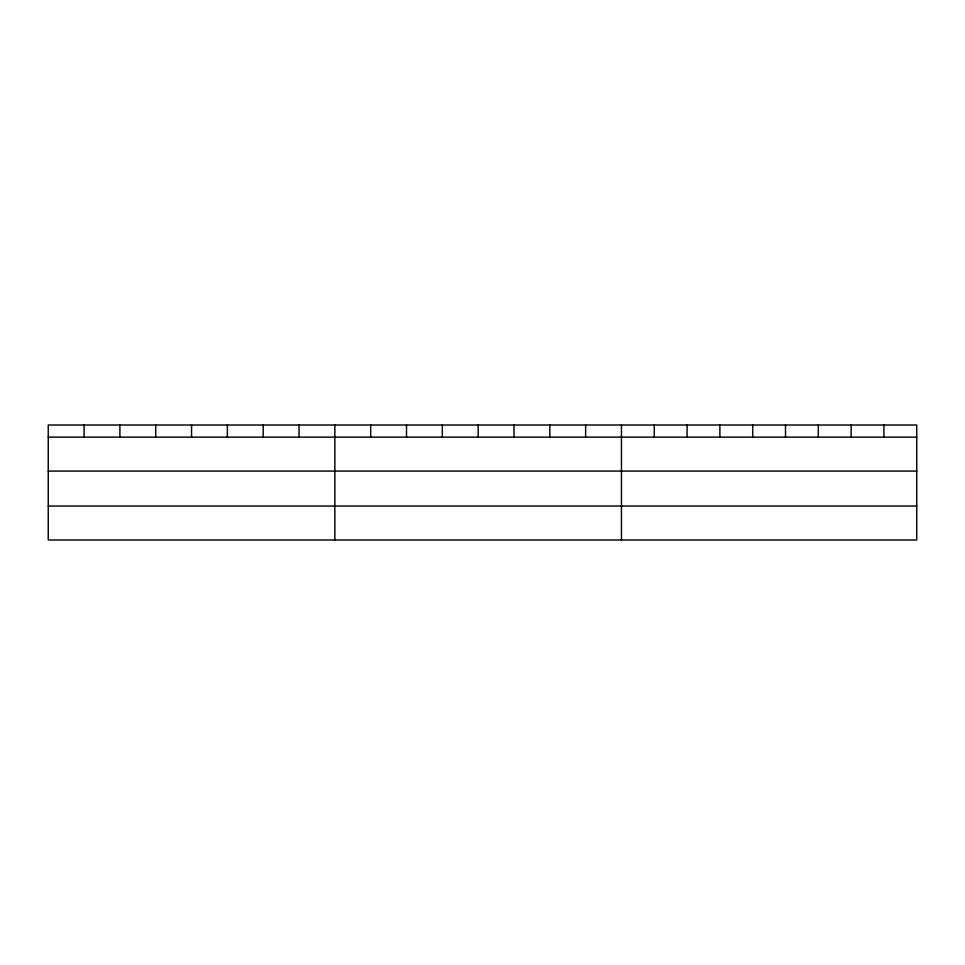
<?xml version="1.0" encoding="UTF-8"?>
<svg xmlns="http://www.w3.org/2000/svg" width="965" height="965" viewBox="0 0 965 965"><rect width="100%" height="100%" fill="white"/><g stroke="black" fill="none" stroke-linecap="round" stroke-linejoin="round"><path stroke-width="1.45" d="M916.75 471.077L916.75 425.01L48.25 425.01L48.25 539.99L916.75 539.99L916.75 471.077L48.25 471.077M48.25 437.133L916.75 437.133M48.25 506.046L916.75 506.046M883.94 425.01L883.94 437.133M851.13 425.01L851.13 437.133M818.32 425.01L818.32 437.133M785.51 425.01L785.51 437.133M752.7 425.01L752.7 437.133M719.89 425.01L719.89 437.133M687.08 425.01L687.08 437.133M654.27 425.01L654.27 437.133M621.46 425.01L621.46 539.99M585.634 425.01L585.634 437.133M549.809 425.01L549.809 437.133M513.983 425.01L513.983 437.133M478.157 425.01L478.157 437.133M442.332 425.01L442.332 437.133M406.506 425.01L406.506 437.133M370.681 425.01L370.681 437.133M334.855 425.01L334.855 539.99M299.029 425.01L299.029 437.133M263.204 425.01L263.204 437.133M227.378 425.01L227.378 437.133M191.553 425.01L191.553 437.133M155.727 425.01L155.727 437.133M119.901 425.01L119.901 437.133M84.076 425.01L84.076 437.133"/></g></svg>
